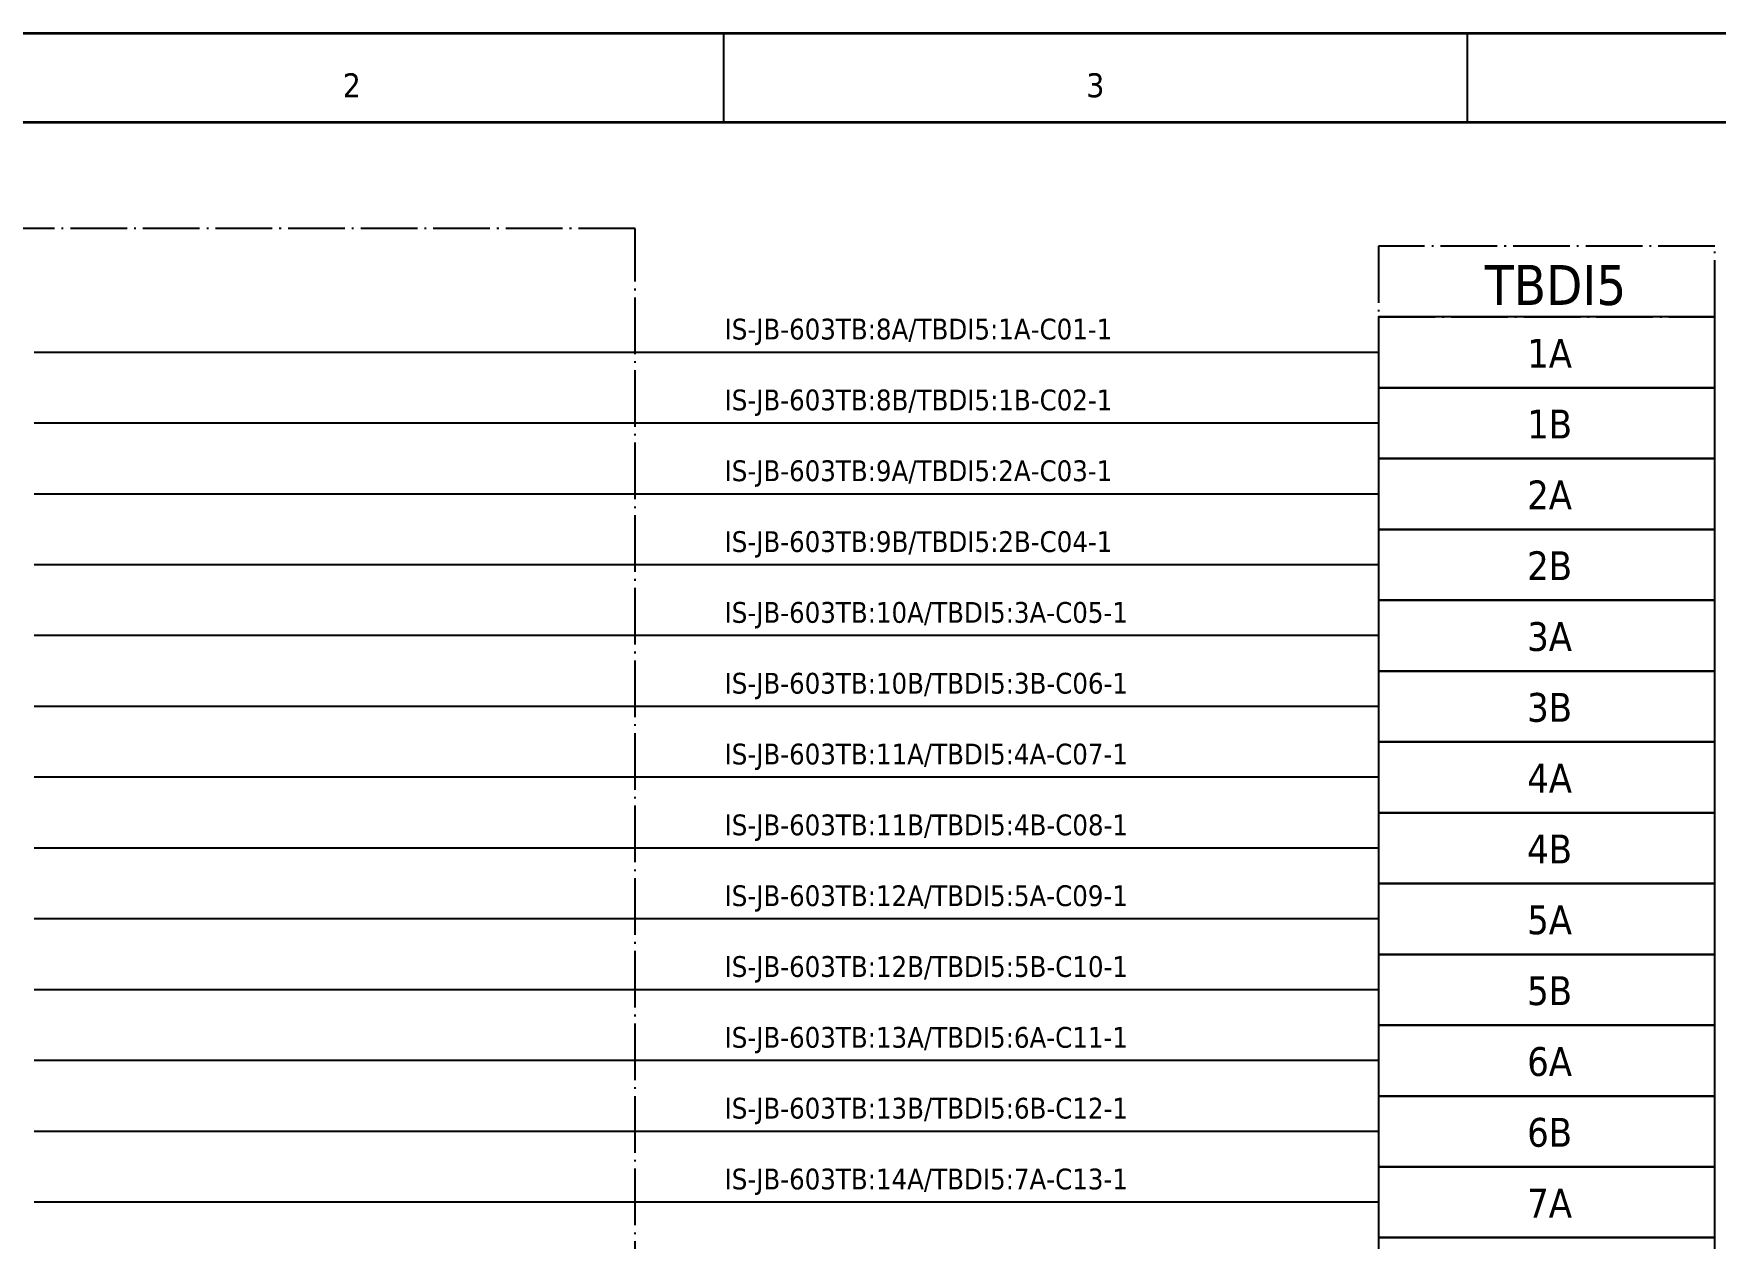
# Model space of a CAD drawing. Header units: millimetres. Extents: x 0 to 1792788, y -13 to 262234.
# Drawn here: x 87 to 182, y 229 to 297 of the extents above; entities that cross this region are included whole.
import ezdxf
from ezdxf.enums import TextEntityAlignment as Align

# ---------------------------------------------------------------- set-up
doc = ezdxf.new("R2010")
doc.units = ezdxf.units.MM
doc.linetypes.add('EPL_DASHDOT', pattern=[1, 0.8, -0.1, 0, -0.1])
for name, color, linetype, lineweight in [('EPLAN108', 5, 'Continuous', 35), ('EPLAN201', 7, 'Continuous', 35), ('EPLAN300', 5, 'Continuous', 25), ('EPLAN307', 134, 'EPL_DASHDOT', 25), ('EPLAN311', 7, 'Continuous', 25), ('EPLAN400', 5, 'Continuous', 35), ('EPLAN405', 7, 'Continuous', 25), ('EPLAN421', 5, 'Continuous', 35), ('EPLAN433', 251, 'Continuous', 35), ('EPLAN451', 7, 'Continuous', 35), ('EPLAN452', 7, 'Continuous', 35), ('EPLAN453', 7, 'Continuous', 35), ('EPLAN500', 7, 'Continuous', 35), ('EPLAN501', 7, 'Continuous', 35), ('EPLAN502', 7, 'Continuous', 35), ('EPLAN503', 7, 'Continuous', 35), ('EPLAN504', 7, 'Continuous', 35)]:
    doc.layers.add(name, color=color, linetype=linetype, lineweight=lineweight)
doc.styles.add('Tahoma', font='')
doc.styles.get('Tahoma').set_extended_font_data('Tahoma')

# ---------------------------------------------------------------- blocks, each defined once
blk = doc.blocks.new('EPLFRAME')
at = {"layer": 'EPLAN201', "linetype": 'Continuous', "lineweight": 25, "ltscale": 4}
for p, q in [((126, 297), (126, 292)), ((168, 297), (168, 292))]:
    blk.add_line(p, q, dxfattribs=at)
at = {"layer": 'EPLAN201', "linetype": 'Continuous', "lineweight": 35, "ltscale": 4}
blk.add_line((0, 292), (420, 292), dxfattribs=at)
blk.add_lwpolyline([(0, 0), (420, 0), (420, 297), (0, 297)], close=True, dxfattribs=at)
at = {"layer": 'EPLAN451', "color": 7, "style": 'Tahoma'}
for tag, p, height in [('14_10014', (101, 12), 2.257), ('14_10015', (185, 12), 2.257), ('14_10011', (101, 5), 2.257), ('14_10013', (332, 5), 1.625), ('14_10151', (73, 1), 1.625), ('14_10300', (415, 1), 1.625)]:
    blk.add_attdef(tag, p, '', height=height, dxfattribs=at)
blk.add_attdef('4_25020', text='', height=1.625, dxfattribs=at).set_placement((413, 1), align=Align.RIGHT)
at = {"layer": 'EPLAN452', "color": 7, "style": 'Tahoma'}
for tag, p, height in [('4_11041', (1, 17), 2.257), ('4_11071[1]', (1, 13), 1.625), ('4_11074[1]', (21, 13), 1.625), ('4_11070[1]', (41, 13), 1.625), ('4_11024', (73, 13), 1.625), ('4_11011', (231, 12), 2.257), ('4_11030', (301, 12), 2.257), ('4_20132_1001', (374, 13), 1.625), ('4_11071[2]', (1, 9), 1.625), ('4_11074[2]', (21, 9), 1.625), ('4_11070[2]', (41, 9), 1.625), ('4_11022', (73, 9), 1.625), ('4_20134_1001', (374, 9), 1.625), ('4_11071[3]', (1, 5), 1.625), ('4_11074[3]', (21, 5), 1.625), ('4_11070[3]', (41, 5), 1.625), ('4_11080', (73, 5), 1.625), ('4_11059', (301, 5), 1.625)]:
    blk.add_attdef(tag, p, '', height=height, dxfattribs=at)
for tag, height, p in [('4_11040', 2.257, (419, 17)), ('4_11000', 1.625, (419, 5)), ('4_11085', 1.625, (141, 1)), ('4_11086', 1.625, (183, 1))]:
    blk.add_attdef(tag, text='', height=height, dxfattribs=at).set_placement(p, align=Align.RIGHT)
at = {"layer": 'EPLAN453', "color": 7, "style": 'Tahoma'}
for tag, p in [('53_19005_1', (21, 293)), ('53_19005', (63, 293)), ('53_19005_8', (105, 293)), ('53_19005_6', (147, 293)), ('53_19005_7', (189, 293)), ('53_19005_9', (231, 293)), ('53_19005_3', (273, 293)), ('53_19005_2', (315, 293)), ('53_19005_4', (357, 293)), ('53_19005_5', (399, 293))]:
    blk.add_attdef(tag, text='', height=1.355, dxfattribs=at).set_placement(p, align=Align.BOTTOM_CENTER)
blk = doc.blocks.new('EPLSYM_LibrarySPECIAL_en_US_Symbol427_Variant5_Placement1')
at = {"layer": 'EPLAN421', "color": 5, "style": 'Tahoma'}
for tag, p in [('17_20029[1]', (-0.9525, 3.335)), ('17_20029[2]', (20.0025, 3.335))]:
    blk.add_attdef(tag, text='', height=1.1739, dxfattribs=at).set_placement(p, align=Align.BOTTOM_RIGHT)
at = {"layer": 'EPLAN433', "color": 251, "style": 'Tahoma'}
blk.add_attdef('17_20406_1', text='', height=1.6254, dxfattribs=at).set_placement((0.9525, 1.5875), align=Align.BOTTOM_RIGHT)
blk.add_attdef('17_20406', text='', height=1.6254, dxfattribs=at).set_placement((0.9525, 1.5875), align=Align.BOTTOM_LEFT)
blk = doc.blocks.new('EPLSYM_LibrarySPECIAL_en_US_Symbol427_Variant5_Placement1_1')
at = {"layer": 'EPLAN421', "color": 5, "style": 'Tahoma'}
for tag, p in [('17_20029[1]', (-0.9525, 3.335)), ('17_20029[2]', (20.0025, 3.335))]:
    blk.add_attdef(tag, text='', height=1.1739, dxfattribs=at).set_placement(p, align=Align.BOTTOM_RIGHT)
at = {"layer": 'EPLAN433', "color": 251, "style": 'Tahoma'}
blk.add_attdef('17_20406_1', text='', height=1.6254, dxfattribs=at).set_placement((0.9525, 1.5875), align=Align.BOTTOM_RIGHT)
blk.add_attdef('17_20406', text='', height=1.6254, dxfattribs=at).set_placement((0.9525, 1.5875), align=Align.BOTTOM_LEFT)
blk = doc.blocks.new('EPLSYM_LibrarySPECIAL_en_US_Symbol427_Variant5_Placement1_2')
at = {"layer": 'EPLAN421', "color": 5, "style": 'Tahoma'}
for tag, p in [('17_20029[1]', (-0.9525, 3.335)), ('17_20029[2]', (20.0025, 3.335))]:
    blk.add_attdef(tag, text='', height=1.1739, dxfattribs=at).set_placement(p, align=Align.BOTTOM_RIGHT)
at = {"layer": 'EPLAN433', "color": 251, "style": 'Tahoma'}
blk.add_attdef('17_20406_1', text='', height=1.6254, dxfattribs=at).set_placement((0.9525, 1.5875), align=Align.BOTTOM_RIGHT)
blk.add_attdef('17_20406', text='', height=1.6254, dxfattribs=at).set_placement((0.9525, 1.5875), align=Align.BOTTOM_LEFT)
blk = doc.blocks.new('EPLSYM_LibrarySPECIAL_en_US_Symbol427_Variant5_Placement1_3')
at = {"layer": 'EPLAN421', "color": 5, "style": 'Tahoma'}
for tag, p in [('17_20029[1]', (-0.9525, 3.335)), ('17_20029[2]', (20.0025, 3.335))]:
    blk.add_attdef(tag, text='', height=1.1739, dxfattribs=at).set_placement(p, align=Align.BOTTOM_RIGHT)
at = {"layer": 'EPLAN433', "color": 251, "style": 'Tahoma'}
blk.add_attdef('17_20406_1', text='', height=1.6254, dxfattribs=at).set_placement((0.9525, 1.5875), align=Align.BOTTOM_RIGHT)
blk.add_attdef('17_20406', text='', height=1.6254, dxfattribs=at).set_placement((0.9525, 1.5875), align=Align.BOTTOM_LEFT)
blk = doc.blocks.new('EPLSYM_LibrarySPECIAL_en_US_Symbol427_Variant5_Placement1_4')
at = {"layer": 'EPLAN421', "color": 5, "style": 'Tahoma'}
for tag, p in [('17_20029[1]', (-0.9525, 3.335)), ('17_20029[2]', (20.0025, 3.335))]:
    blk.add_attdef(tag, text='', height=1.1739, dxfattribs=at).set_placement(p, align=Align.BOTTOM_RIGHT)
at = {"layer": 'EPLAN433', "color": 251, "style": 'Tahoma'}
blk.add_attdef('17_20406_1', text='', height=1.6254, dxfattribs=at).set_placement((0.9525, 1.5875), align=Align.BOTTOM_RIGHT)
blk.add_attdef('17_20406', text='', height=1.6254, dxfattribs=at).set_placement((0.9525, 1.5875), align=Align.BOTTOM_LEFT)
blk = doc.blocks.new('EPLSYM_LibrarySPECIAL_en_US_Symbol427_Variant5_Placement1_5')
at = {"layer": 'EPLAN421', "color": 5, "style": 'Tahoma'}
for tag, p in [('17_20029[1]', (-0.9525, 3.335)), ('17_20029[2]', (20.0025, 3.335))]:
    blk.add_attdef(tag, text='', height=1.1739, dxfattribs=at).set_placement(p, align=Align.BOTTOM_RIGHT)
at = {"layer": 'EPLAN433', "color": 251, "style": 'Tahoma'}
blk.add_attdef('17_20406_1', text='', height=1.6254, dxfattribs=at).set_placement((0.9525, 1.5875), align=Align.BOTTOM_RIGHT)
blk.add_attdef('17_20406', text='', height=1.6254, dxfattribs=at).set_placement((0.9525, 1.5875), align=Align.BOTTOM_LEFT)
blk = doc.blocks.new('EPLSYM_LibrarySPECIAL_en_US_Symbol427_Variant5_Placement1_6')
at = {"layer": 'EPLAN421', "color": 5, "style": 'Tahoma'}
for tag, p in [('17_20029[1]', (-0.9525, 3.335)), ('17_20029[2]', (20.0025, 3.335))]:
    blk.add_attdef(tag, text='', height=1.1739, dxfattribs=at).set_placement(p, align=Align.BOTTOM_RIGHT)
at = {"layer": 'EPLAN433', "color": 251, "style": 'Tahoma'}
blk.add_attdef('17_20406_1', text='', height=1.6254, dxfattribs=at).set_placement((0.9525, 1.5875), align=Align.BOTTOM_RIGHT)
blk.add_attdef('17_20406', text='', height=1.6254, dxfattribs=at).set_placement((0.9525, 1.5875), align=Align.BOTTOM_LEFT)
blk = doc.blocks.new('EPLSYM_LibrarySPECIAL_en_US_Symbol427_Variant5_Placement1_7')
at = {"layer": 'EPLAN421', "color": 5, "style": 'Tahoma'}
for tag, p in [('17_20029[1]', (-0.9525, 3.335)), ('17_20029[2]', (20.0025, 3.335))]:
    blk.add_attdef(tag, text='', height=1.1739, dxfattribs=at).set_placement(p, align=Align.BOTTOM_RIGHT)
at = {"layer": 'EPLAN433', "color": 251, "style": 'Tahoma'}
blk.add_attdef('17_20406_1', text='', height=1.6254, dxfattribs=at).set_placement((0.9525, 1.5875), align=Align.BOTTOM_RIGHT)
blk.add_attdef('17_20406', text='', height=1.6254, dxfattribs=at).set_placement((0.9525, 1.5875), align=Align.BOTTOM_LEFT)
blk = doc.blocks.new('EPLSYM_LibrarySPECIAL_en_US_Symbol427_Variant5_Placement1_8')
at = {"layer": 'EPLAN421', "color": 5, "style": 'Tahoma'}
for tag, p in [('17_20029[1]', (-0.9525, 3.335)), ('17_20029[2]', (20.0025, 3.335))]:
    blk.add_attdef(tag, text='', height=1.1739, dxfattribs=at).set_placement(p, align=Align.BOTTOM_RIGHT)
at = {"layer": 'EPLAN433', "color": 251, "style": 'Tahoma'}
blk.add_attdef('17_20406_1', text='', height=1.6254, dxfattribs=at).set_placement((0.9525, 1.5875), align=Align.BOTTOM_RIGHT)
blk.add_attdef('17_20406', text='', height=1.6254, dxfattribs=at).set_placement((0.9525, 1.5875), align=Align.BOTTOM_LEFT)
blk = doc.blocks.new('EPLSYM_LibrarySPECIAL_en_US_Symbol427_Variant5_Placement1_9')
at = {"layer": 'EPLAN421', "color": 5, "style": 'Tahoma'}
for tag, p in [('17_20029[1]', (-0.9525, 3.335)), ('17_20029[2]', (20.0025, 3.335))]:
    blk.add_attdef(tag, text='', height=1.1739, dxfattribs=at).set_placement(p, align=Align.BOTTOM_RIGHT)
at = {"layer": 'EPLAN433', "color": 251, "style": 'Tahoma'}
blk.add_attdef('17_20406_1', text='', height=1.6254, dxfattribs=at).set_placement((0.9525, 1.5875), align=Align.BOTTOM_RIGHT)
blk.add_attdef('17_20406', text='', height=1.6254, dxfattribs=at).set_placement((0.9525, 1.5875), align=Align.BOTTOM_LEFT)
blk = doc.blocks.new('EPLSYM_LibrarySPECIAL_en_US_Symbol427_Variant5_Placement1_10')
at = {"layer": 'EPLAN421', "color": 5, "style": 'Tahoma'}
for tag, p in [('17_20029[1]', (-0.9525, 3.335)), ('17_20029[2]', (20.0025, 3.335))]:
    blk.add_attdef(tag, text='', height=1.1739, dxfattribs=at).set_placement(p, align=Align.BOTTOM_RIGHT)
at = {"layer": 'EPLAN433', "color": 251, "style": 'Tahoma'}
blk.add_attdef('17_20406_1', text='', height=1.6254, dxfattribs=at).set_placement((0.9525, 1.5875), align=Align.BOTTOM_RIGHT)
blk.add_attdef('17_20406', text='', height=1.6254, dxfattribs=at).set_placement((0.9525, 1.5875), align=Align.BOTTOM_LEFT)
blk = doc.blocks.new('EPLSYM_LibrarySPECIAL_en_US_Symbol427_Variant5_Placement1_11')
at = {"layer": 'EPLAN421', "color": 5, "style": 'Tahoma'}
for tag, p in [('17_20029[1]', (-0.9525, 3.335)), ('17_20029[2]', (20.0025, 3.335))]:
    blk.add_attdef(tag, text='', height=1.1739, dxfattribs=at).set_placement(p, align=Align.BOTTOM_RIGHT)
at = {"layer": 'EPLAN433', "color": 251, "style": 'Tahoma'}
blk.add_attdef('17_20406_1', text='', height=1.6254, dxfattribs=at).set_placement((0.9525, 1.5875), align=Align.BOTTOM_RIGHT)
blk.add_attdef('17_20406', text='', height=1.6254, dxfattribs=at).set_placement((0.9525, 1.5875), align=Align.BOTTOM_LEFT)
blk = doc.blocks.new('EPLSYM_LibrarySPECIAL_en_US_Symbol427_Variant5_Placement1_12')
at = {"layer": 'EPLAN421', "color": 5, "style": 'Tahoma'}
for tag, p in [('17_20029[1]', (-0.9525, 3.335)), ('17_20029[2]', (20.0025, 3.335))]:
    blk.add_attdef(tag, text='', height=1.1739, dxfattribs=at).set_placement(p, align=Align.BOTTOM_RIGHT)
at = {"layer": 'EPLAN433', "color": 251, "style": 'Tahoma'}
blk.add_attdef('17_20406_1', text='', height=1.6254, dxfattribs=at).set_placement((0.9525, 1.5875), align=Align.BOTTOM_RIGHT)
blk.add_attdef('17_20406', text='', height=1.6254, dxfattribs=at).set_placement((0.9525, 1.5875), align=Align.BOTTOM_LEFT)
blk = doc.blocks.new('EPLSYM_LibrarySPECIAL_Symbol308_Variant0_Placement0')
at = {"layer": 'EPLAN405', "color": 7, "style": 'Tahoma'}
for tag, p in [('17_31011', (1.5, 6.35)), ('17_31002', (1.5, 0.5))]:
    blk.add_attdef(tag, text='', height=1.174, dxfattribs=at).set_placement(p, align=Align.BOTTOM_LEFT)
for tag, p in [('17_31004', (1.5, 4.4)), ('17_31003', (1.5, 2.45))]:
    blk.add_attdef(tag, p, '', height=1.174, dxfattribs=at)
blk = doc.blocks.new('EPLSYM_LibrarySPECIAL_Symbol2_Variant0_Placement1_14')
at = {"layer": 'EPLAN307', "lineweight": 25, "ltscale": 4}
blk.add_lwpolyline([(0, -126), (118, -126), (118, 0), (0, 0)], close=True, dxfattribs=at)
at = {"layer": 'EPLAN400', "color": 5, "style": 'Tahoma'}
blk.add_attdef('88_20010', text='', height=2.2575, dxfattribs=at).set_placement((-1.5, -0.9515), align=Align.TOP_RIGHT)
at = {"layer": 'EPLAN500', "color": 7, "style": 'Tahoma'}
blk.add_attdef('88_20027', text='', height=1.6254, dxfattribs=at).set_placement((-1.5, -4.57508), align=Align.TOP_RIGHT)
at = {"layer": 'EPLAN501', "color": 7, "style": 'Tahoma'}
blk.add_attdef('88_20011', text='', height=1.6254, dxfattribs=at).set_placement((-1.5, -9.97508), align=Align.TOP_RIGHT)
at = {"layer": 'EPLAN502', "color": 7, "style": 'Tahoma'}
blk.add_attdef('88_20025', text='', height=1.6254, dxfattribs=at).set_placement((-1.5, -12.67508), align=Align.TOP_RIGHT)
at = {"layer": 'EPLAN503', "color": 7, "style": 'Tahoma'}
blk.add_attdef('88_20024', text='', height=1.6254, dxfattribs=at).set_placement((-1.5, -15.37508), align=Align.TOP_RIGHT)
at = {"layer": 'EPLAN504', "color": 7, "style": 'Tahoma'}
blk.add_attdef('88_20901[1]', text='', height=1.6254, dxfattribs=at).set_placement((-1.5, -7.27508), align=Align.TOP_RIGHT)

msp = doc.modelspace()

# ---------------------------------------------------------------- linework, layer by layer
at = {"layer": 'EPLAN300', "lineweight": 25, "ltscale": 4}
for points in [[(163, 277), (182, 277), (182, 281), (163, 281)], [(163, 273), (182, 273), (182, 277), (163, 277)], [(163, 269), (182, 269), (182, 273), (163, 273)], [(163, 265), (182, 265), (182, 269), (163, 269)], [(163, 261), (182, 261), (182, 265), (163, 265)], [(163, 257), (182, 257), (182, 261), (163, 261)], [(163, 253), (182, 253), (182, 257), (163, 257)], [(163, 249), (182, 249), (182, 253), (163, 253)], [(163, 245), (182, 245), (182, 249), (163, 249)], [(163, 241), (182, 241), (182, 245), (163, 245)], [(163, 237), (182, 237), (182, 241), (163, 241)], [(163, 233), (182, 233), (182, 237), (163, 237)], [(163, 229), (182, 229), (182, 233), (163, 233)], [(163, 225), (182, 225), (182, 229), (163, 229)]]:
    msp.add_lwpolyline(points, close=True, dxfattribs=at)
at = {"layer": 'EPLAN307', "lineweight": 25, "ltscale": 4}
msp.add_lwpolyline([(163, 281), (182, 281), (182, 285), (163, 285)], close=True, dxfattribs=at)
at = {"layer": 'EPLAN311', "color": 7, "ltscale": 4}
for p, q in [((163, 279), (87.05, 279)), ((163, 275), (87.05, 275)), ((163, 271), (87.05, 271)), ((163, 267), (87.05, 267)), ((163, 263), (87.05, 263)), ((163, 259), (87.05, 259)), ((163, 255), (87.05, 255)), ((163, 251), (87.05, 251)), ((163, 247), (87.05, 247)), ((163, 243), (87.05, 243)), ((163, 239), (87.05, 239)), ((163, 235), (87.05, 235)), ((163, 231), (87.05, 231))]:
    msp.add_line(p, q, dxfattribs=at)

# ---------------------------------------------------------------- block references
ref = msp.add_blockref('EPLFRAME', (0, 0))
ref.add_attrib('53_19005_6', '3', dxfattribs={"layer": 'EPLAN453', "color": 7, "height": 1.355, "style": 'Tahoma'}).set_placement((147, 293), align=Align.BOTTOM_CENTER)
ref.add_attrib('53_19005_8', '2', dxfattribs={"layer": 'EPLAN453', "color": 7, "height": 1.355, "style": 'Tahoma'}).set_placement((105, 293), align=Align.BOTTOM_CENTER)
msp.add_blockref('EPLSYM_LibrarySPECIAL_Symbol2_Variant0_Placement1_14', (3, 286))
ref = msp.add_blockref('EPLSYM_LibrarySPECIAL_Symbol308_Variant0_Placement0', (126, 279))
ref.add_attrib('17_31011', 'IS-JB-603TB:8A/TBDI5:1A-C01-1', dxfattribs={"layer": 'EPLAN405', "color": 7, "height": 1.1739, "style": 'Tahoma'}).set_placement((126.055, 279.374), align=Align.BOTTOM_LEFT)
ref = msp.add_blockref('EPLSYM_LibrarySPECIAL_en_US_Symbol427_Variant5_Placement1', (163, 279))
ref.add_attrib('17_20011', '1A', dxfattribs={"layer": 'EPLAN501', "color": 7, "height": 1.6254, "style": 'Tahoma'}).set_placement((172.661, 277.65), align=Align.BOTTOM_CENTER)
ref = msp.add_blockref('EPLSYM_LibrarySPECIAL_Symbol308_Variant0_Placement0', (126, 275))
ref.add_attrib('17_31011', 'IS-JB-603TB:8B/TBDI5:1B-C02-1', dxfattribs={"layer": 'EPLAN405', "color": 7, "height": 1.1739, "style": 'Tahoma'}).set_placement((126.055, 275.374), align=Align.BOTTOM_LEFT)
ref = msp.add_blockref('EPLSYM_LibrarySPECIAL_en_US_Symbol427_Variant5_Placement1_1', (163, 275))
ref.add_attrib('17_20011', '1B', dxfattribs={"layer": 'EPLAN501', "color": 7, "height": 1.6254, "style": 'Tahoma'}).set_placement((172.661, 273.65), align=Align.BOTTOM_CENTER)
ref = msp.add_blockref('EPLSYM_LibrarySPECIAL_Symbol308_Variant0_Placement0', (126, 271))
ref.add_attrib('17_31011', 'IS-JB-603TB:9A/TBDI5:2A-C03-1', dxfattribs={"layer": 'EPLAN405', "color": 7, "height": 1.1739, "style": 'Tahoma'}).set_placement((126.055, 271.374), align=Align.BOTTOM_LEFT)
ref = msp.add_blockref('EPLSYM_LibrarySPECIAL_en_US_Symbol427_Variant5_Placement1_2', (163, 271))
ref.add_attrib('17_20011', '2A', dxfattribs={"layer": 'EPLAN501', "color": 7, "height": 1.6254, "style": 'Tahoma'}).set_placement((172.661, 269.65), align=Align.BOTTOM_CENTER)
ref = msp.add_blockref('EPLSYM_LibrarySPECIAL_Symbol308_Variant0_Placement0', (126, 267))
ref.add_attrib('17_31011', 'IS-JB-603TB:9B/TBDI5:2B-C04-1', dxfattribs={"layer": 'EPLAN405', "color": 7, "height": 1.1739, "style": 'Tahoma'}).set_placement((126.055, 267.374), align=Align.BOTTOM_LEFT)
ref = msp.add_blockref('EPLSYM_LibrarySPECIAL_en_US_Symbol427_Variant5_Placement1_3', (163, 267))
ref.add_attrib('17_20011', '2B', dxfattribs={"layer": 'EPLAN501', "color": 7, "height": 1.6254, "style": 'Tahoma'}).set_placement((172.661, 265.65), align=Align.BOTTOM_CENTER)
ref = msp.add_blockref('EPLSYM_LibrarySPECIAL_Symbol308_Variant0_Placement0', (126, 263))
ref.add_attrib('17_31011', 'IS-JB-603TB:10A/TBDI5:3A-C05-1', dxfattribs={"layer": 'EPLAN405', "color": 7, "height": 1.1739, "style": 'Tahoma'}).set_placement((126.055, 263.374), align=Align.BOTTOM_LEFT)
ref = msp.add_blockref('EPLSYM_LibrarySPECIAL_en_US_Symbol427_Variant5_Placement1_4', (163, 263))
ref.add_attrib('17_20011', '3A', dxfattribs={"layer": 'EPLAN501', "color": 7, "height": 1.6254, "style": 'Tahoma'}).set_placement((172.661, 261.65), align=Align.BOTTOM_CENTER)
ref = msp.add_blockref('EPLSYM_LibrarySPECIAL_Symbol308_Variant0_Placement0', (126, 259))
ref.add_attrib('17_31011', 'IS-JB-603TB:10B/TBDI5:3B-C06-1', dxfattribs={"layer": 'EPLAN405', "color": 7, "height": 1.1739, "style": 'Tahoma'}).set_placement((126.055, 259.374), align=Align.BOTTOM_LEFT)
ref = msp.add_blockref('EPLSYM_LibrarySPECIAL_en_US_Symbol427_Variant5_Placement1_5', (163, 259))
ref.add_attrib('17_20011', '3B', dxfattribs={"layer": 'EPLAN501', "color": 7, "height": 1.6254, "style": 'Tahoma'}).set_placement((172.661, 257.65), align=Align.BOTTOM_CENTER)
ref = msp.add_blockref('EPLSYM_LibrarySPECIAL_Symbol308_Variant0_Placement0', (126, 255))
ref.add_attrib('17_31011', 'IS-JB-603TB:11A/TBDI5:4A-C07-1', dxfattribs={"layer": 'EPLAN405', "color": 7, "height": 1.1739, "style": 'Tahoma'}).set_placement((126.055, 255.374), align=Align.BOTTOM_LEFT)
ref = msp.add_blockref('EPLSYM_LibrarySPECIAL_en_US_Symbol427_Variant5_Placement1_6', (163, 255))
ref.add_attrib('17_20011', '4A', dxfattribs={"layer": 'EPLAN501', "color": 7, "height": 1.6254, "style": 'Tahoma'}).set_placement((172.661, 253.65), align=Align.BOTTOM_CENTER)
ref = msp.add_blockref('EPLSYM_LibrarySPECIAL_Symbol308_Variant0_Placement0', (126, 251))
ref.add_attrib('17_31011', 'IS-JB-603TB:11B/TBDI5:4B-C08-1', dxfattribs={"layer": 'EPLAN405', "color": 7, "height": 1.1739, "style": 'Tahoma'}).set_placement((126.055, 251.374), align=Align.BOTTOM_LEFT)
ref = msp.add_blockref('EPLSYM_LibrarySPECIAL_en_US_Symbol427_Variant5_Placement1_7', (163, 251))
ref.add_attrib('17_20011', '4B', dxfattribs={"layer": 'EPLAN501', "color": 7, "height": 1.6254, "style": 'Tahoma'}).set_placement((172.661, 249.65), align=Align.BOTTOM_CENTER)
ref = msp.add_blockref('EPLSYM_LibrarySPECIAL_Symbol308_Variant0_Placement0', (126, 247))
ref.add_attrib('17_31011', 'IS-JB-603TB:12A/TBDI5:5A-C09-1', dxfattribs={"layer": 'EPLAN405', "color": 7, "height": 1.1739, "style": 'Tahoma'}).set_placement((126.055, 247.374), align=Align.BOTTOM_LEFT)
ref = msp.add_blockref('EPLSYM_LibrarySPECIAL_en_US_Symbol427_Variant5_Placement1_8', (163, 247))
ref.add_attrib('17_20011', '5A', dxfattribs={"layer": 'EPLAN501', "color": 7, "height": 1.6254, "style": 'Tahoma'}).set_placement((172.661, 245.65), align=Align.BOTTOM_CENTER)
ref = msp.add_blockref('EPLSYM_LibrarySPECIAL_Symbol308_Variant0_Placement0', (126, 243))
ref.add_attrib('17_31011', 'IS-JB-603TB:12B/TBDI5:5B-C10-1', dxfattribs={"layer": 'EPLAN405', "color": 7, "height": 1.1739, "style": 'Tahoma'}).set_placement((126.055, 243.374), align=Align.BOTTOM_LEFT)
ref = msp.add_blockref('EPLSYM_LibrarySPECIAL_en_US_Symbol427_Variant5_Placement1_9', (163, 243))
ref.add_attrib('17_20011', '5B', dxfattribs={"layer": 'EPLAN501', "color": 7, "height": 1.6254, "style": 'Tahoma'}).set_placement((172.661, 241.65), align=Align.BOTTOM_CENTER)
ref = msp.add_blockref('EPLSYM_LibrarySPECIAL_Symbol308_Variant0_Placement0', (126, 239))
ref.add_attrib('17_31011', 'IS-JB-603TB:13A/TBDI5:6A-C11-1', dxfattribs={"layer": 'EPLAN405', "color": 7, "height": 1.1739, "style": 'Tahoma'}).set_placement((126.055, 239.374), align=Align.BOTTOM_LEFT)
ref = msp.add_blockref('EPLSYM_LibrarySPECIAL_en_US_Symbol427_Variant5_Placement1_10', (163, 239))
ref.add_attrib('17_20011', '6A', dxfattribs={"layer": 'EPLAN501', "color": 7, "height": 1.6254, "style": 'Tahoma'}).set_placement((172.661, 237.65), align=Align.BOTTOM_CENTER)
ref = msp.add_blockref('EPLSYM_LibrarySPECIAL_Symbol308_Variant0_Placement0', (126, 235))
ref.add_attrib('17_31011', 'IS-JB-603TB:13B/TBDI5:6B-C12-1', dxfattribs={"layer": 'EPLAN405', "color": 7, "height": 1.1739, "style": 'Tahoma'}).set_placement((126.055, 235.374), align=Align.BOTTOM_LEFT)
ref = msp.add_blockref('EPLSYM_LibrarySPECIAL_en_US_Symbol427_Variant5_Placement1_11', (163, 235))
ref.add_attrib('17_20011', '6B', dxfattribs={"layer": 'EPLAN501', "color": 7, "height": 1.6254, "style": 'Tahoma'}).set_placement((172.661, 233.65), align=Align.BOTTOM_CENTER)
ref = msp.add_blockref('EPLSYM_LibrarySPECIAL_Symbol308_Variant0_Placement0', (126, 231))
ref.add_attrib('17_31011', 'IS-JB-603TB:14A/TBDI5:7A-C13-1', dxfattribs={"layer": 'EPLAN405', "color": 7, "height": 1.1739, "style": 'Tahoma'}).set_placement((126.055, 231.374), align=Align.BOTTOM_LEFT)
ref = msp.add_blockref('EPLSYM_LibrarySPECIAL_en_US_Symbol427_Variant5_Placement1_12', (163, 231))
ref.add_attrib('17_20011', '7A', dxfattribs={"layer": 'EPLAN501', "color": 7, "height": 1.6254, "style": 'Tahoma'}).set_placement((172.661, 229.65), align=Align.BOTTOM_CENTER)

# ---------------------------------------------------------------- texts
at = {"layer": 'EPLAN108', "color": 5, "style": 'Tahoma'}
msp.add_text('TBDI5', height=2.2575, dxfattribs=at).set_placement((173, 281), align=Align.BOTTOM_CENTER)

doc.saveas('drawing.dxf')
